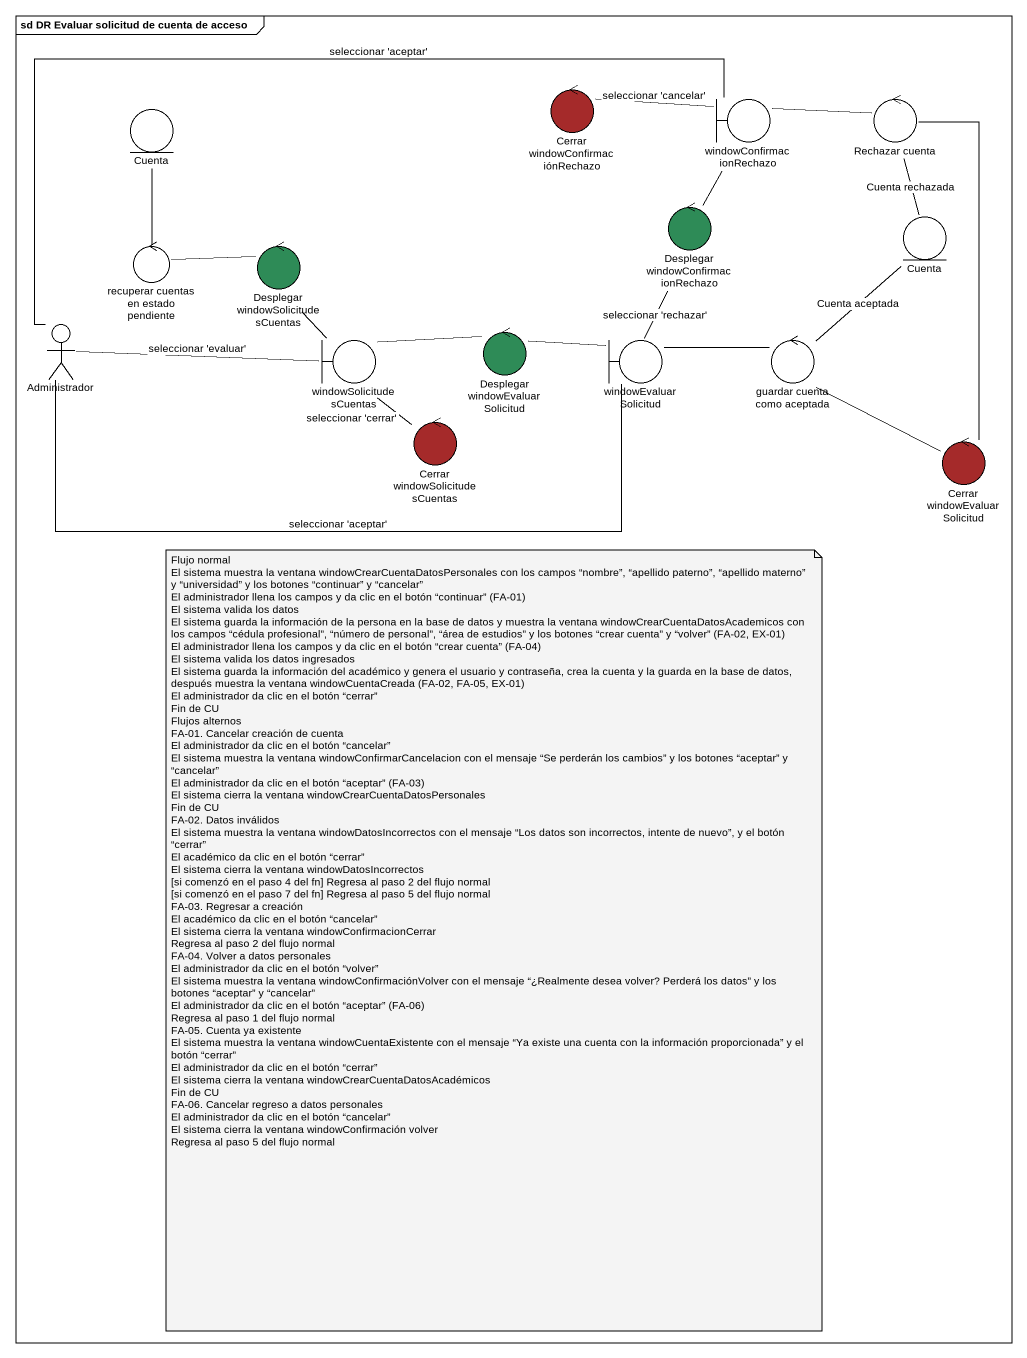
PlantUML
@startuml
mainframe sd DR Evaluar solicitud de cuenta de acceso
control "Cerrar windowConfirmaciónRechazo" as Cerrar_windowConfirmaciónRec #A52A2A
entity Cuenta
boundary windowConfirmacionRechazo
control "Rechazar cuenta" as Rechazar_cuenta
control "Desplegar windowConfirmacionRechazo" as Desplegar #2E8B57
entity "Cuenta" as Cuenta_2
control "recuperar cuentas en estado pendiente" as recuperar_cuentas_en_estado
control "Desplegar windowSolicitudesCuentas" as Desplegar_2 #2E8B57
actor Administrador
boundary windowSolicitudesCuentas
control "Desplegar windowEvaluarSolicitud" as Desplegar_3 #2E8B57
boundary windowEvaluarSolicitud
control "guardar cuenta como aceptada" as guardar_cuenta_como_aceptada
control "Cerrar windowSolicitudesCuentas" as Cerrar_windowSolicitudesCuen #A52A2A
control "Cerrar windowEvaluarSolicitud" as Cerrar_windowEvaluarSolicitu #A52A2A
Cuenta -- recuperar_cuentas_en_estado
windowConfirmacionRechazo -left- Cerrar_windowConfirmaciónRec : seleccionar 'cancelar'
windowConfirmacionRechazo -right- Rechazar_cuenta
windowConfirmacionRechazo -- Desplegar
windowConfirmacionRechazo -left- Administrador : seleccionar 'aceptar'
Rechazar_cuenta -- Cuenta_2 : Cuenta rechazada
Rechazar_cuenta -- Cerrar_windowEvaluarSolicitu
Desplegar -- windowEvaluarSolicitud : seleccionar 'rechazar'
recuperar_cuentas_en_estado -right- Desplegar_2
windowSolicitudesCuentas -up- Desplegar_2
windowSolicitudesCuentas -left- Administrador : seleccionar 'evaluar'
windowSolicitudesCuentas -right- Desplegar_3
Desplegar_3 -right- windowEvaluarSolicitud
windowEvaluarSolicitud -left- Administrador : seleccionar 'aceptar'
windowEvaluarSolicitud -right- guardar_cuenta_como_aceptada
guardar_cuenta_como_aceptada -up- Cuenta_2 : Cuenta aceptada
guardar_cuenta_como_aceptada -- Cerrar_windowEvaluarSolicitu
Cerrar_windowSolicitudesCuen -up- windowSolicitudesCuentas : seleccionar 'cerrar'
note as N1
  Flujo normal
  El sistema muestra la ventana windowCrearCuentaDatosPersonales con los campos “nombre”, “apellido paterno”, “apellido materno” y “universidad” y los botones “continuar” y “cancelar”
  El administrador llena los campos y da clic en el botón “continuar” (FA-01)
  El sistema valida los datos
  El sistema guarda la información de la persona en la base de datos y muestra la ventana windowCrearCuentaDatosAcademicos con los campos “cédula profesional”, “número de personal”, “área de estudios” y los botones “crear cuenta” y “volver” (FA-02, EX-01)
  El administrador llena los campos y da clic en el botón “crear cuenta” (FA-04)
  El sistema valida los datos ingresados
  El sistema guarda la información del académico y genera el usuario y contraseña, crea la cuenta y la guarda en la base de datos, después muestra la ventana windowCuentaCreada (FA-02, FA-05, EX-01)
  El administrador da clic en el botón “cerrar”
  Fin de CU
  Flujos alternos
  FA-01. Cancelar creación de cuenta
  El administrador da clic en el botón “cancelar”
  El sistema muestra la ventana windowConfirmarCancelacion con el mensaje “Se perderán los cambios” y los botones “aceptar” y “cancelar”
  El administrador da clic en el botón “aceptar” (FA-03)
  El sistema cierra la ventana windowCrearCuentaDatosPersonales
  Fin de CU
  FA-02. Datos inválidos
  El sistema muestra la ventana windowDatosIncorrectos con el mensaje “Los datos son incorrectos, intente de nuevo”, y el botón “cerrar”
  El académico da clic en el botón “cerrar”
  El sistema cierra la ventana windowDatosIncorrectos
  [si comenzó en el paso 4 del fn] Regresa al paso 2 del flujo normal
  [si comenzó en el paso 7 del fn] Regresa al paso 5 del flujo normal
  FA-03. Regresar a creación
  El académico da clic en el botón “cancelar”
  El sistema cierra la ventana windowConfirmacionCerrar
  Regresa al paso 2 del flujo normal
  FA-04. Volver a datos personales
  El administrador da clic en el botón “volver”
  El sistema muestra la ventana windowConfirmaciónVolver con el mensaje “¿Realmente desea volver? Perderá los datos” y los botones “aceptar” y “cancelar”
  El administrador da clic en el botón “aceptar” (FA-06)
  Regresa al paso 1 del flujo normal
  FA-05. Cuenta ya existente
  El sistema muestra la ventana windowCuentaExistente con el mensaje “Ya existe una cuenta con la información proporcionada” y el botón “cerrar”
  El administrador da clic en el botón “cerrar”
  El sistema cierra la ventana windowCrearCuentaDatosAcadémicos
  Fin de CU
  FA-06. Cancelar regreso a datos personales
  El administrador da clic en el botón “cancelar”
  El sistema cierra la ventana windowConfirmación volver
  Regresa al paso 5 del flujo normal
end note
@enduml
